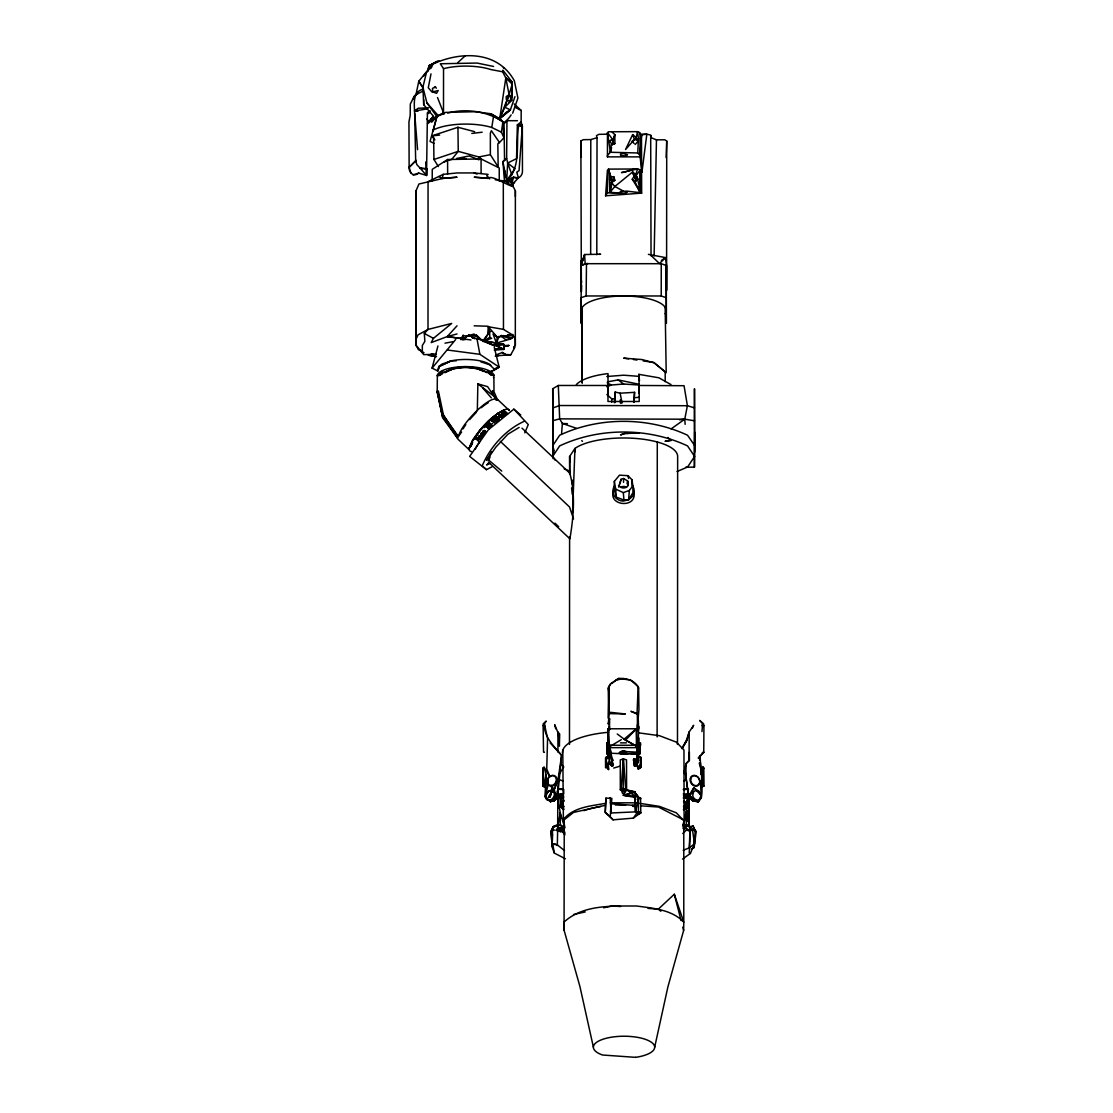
<?xml version="1.0" encoding="UTF-8"?>
<svg xmlns="http://www.w3.org/2000/svg" width="1113" height="1113" viewBox="0 0 1113 1113"><rect width="100%" height="100%" fill="white"/><g stroke="black" fill="none" stroke-linecap="round" stroke-linejoin="round"><path stroke-width="1.5" d="M417.584 149.657L414.662 113.289C414.412 104.733 412.116 92.198 422.926 89.123M423.997 352.696L418.418 349.399L415.942 345.155L416.012 190.838L418.933 184.007L443.071 178.414L457.081 177.204L442.07 178.414L438.745 176.522L428.06 181.628L428.004 329.434L424.317 333.455L424.86 341.371L422.328 345.489L422.342 351.165M427.517 123.766L438.188 115.543L443.503 112.872L443.531 68.686L440.303 63.761L477.06 63.051L493.574 66.46M490.346 154.679L490.36 133.101L491.376 130.722L499.167 142.047L497.831 143.98L498.165 166.936L490.346 154.679L478.799 156.961L458.236 151.354L433.945 159.465L438.355 166.547M499.236 181.336L499.25 167.993L481.066 158.936L447.579 159.521L432.261 169.329L432.206 180.807M498.916 143.174L503.939 137.762L502.923 121.693C487.104 111.356 465.93 108.072 447.704 113.095M495.243 179.763L510.867 181.906L515.375 190.852L515.319 345.155L513.691 347.979M593.396 1047.166L579.943 986.605L564.068 930.19L564.235 819.766L573.529 812.42L605.319 805.325M569.48 744.402L569.592 536.661M569.633 473.623L569.633 456.441L574.962 448.428A54.008 18.476 0 0 1 635.606 438.439A54.008 18.476 0 0 1 677.65 456.455L677.483 744.402M607.545 134.2L598.891 134.339L596.457 135.661L597.041 137.692L590.794 139.584L583.295 139.682L580.861 140.989L581.376 291.453L581.543 285.359M581.125 265.409L581.181 323.382L581.111 297.686L586.134 295.961L661.233 295.975L666.27 297.7L666.339 323.396L666.297 265.534L661.247 263.698L586.481 263.684L581.125 265.409L581.181 290.994M582.182 383.081L582.266 307.299L582.224 382.719M590.655 254.293L590.794 139.584M606.362 758.412L606.362 756.729L606.348 766.342L608.561 769.542L608.366 764.868M606.794 745.265L606.794 753.877L606.794 742.608L606.794 745.265L635.62 745.279M605.583 195.805L607.42 192.841L607.42 170.164L605.583 195.805L641.658 193.119L641.478 134.812L646.834 134.214L650.688 135.049L651.035 255.698M606.362 767.219L608.561 769.542L608.129 765.132L609.66 758.913L609.562 748.159L608.213 747.908L608.213 728.778L610.341 728.82M606.418 757.563L608.088 758.635L608.213 728.778L637.165 728.778L638.25 718.901L638.584 728.778L636.455 728.737L624.129 739.157L638.319 747.24L636.956 749.647L637.248 763.003L634.744 766.05L634.744 758.718L637.248 763.003L637.679 759.831M623.544 482.402L623.544 478.52L621.054 479.286L618.578 487.077M634.521 764.506L634.633 761.083C632.003 759.581 635.69 757.021 634.744 761.055L637.248 763.003M634.744 764.506L634.605 766.273L633.881 758.969M637.165 753.237L637.151 766.175L638.306 768.944L640.42 768.04L640.42 767.233L638.306 768.944L640.42 764.2L640.42 757.049M638.57 748.117L638.584 737.724L638.472 761.153L637.123 747.254M685.149 424.331L684.745 419.198L687.403 405.716L684.05 385.71L639.21 385.488L639.21 401.501L607.976 401.487L608.018 373.62A49.682 16.987 0 0 0 576.367 384.555M613.096 819.836L610.216 816.678L611.858 798.341L605.931 798.132L605.249 812.407L613.096 819.836L633.38 818.111L640.81 812.754L640.504 798.132L639.641 797.784M641.13 763.963L641.13 757.438L641.13 767.33L641.144 758.913M657.115 736.889L657.282 442.014M661.233 295.975L661.247 263.698M666.27 297.7L666.297 265.534M651.105 135.661L651.091 137.65L656.461 139.876L664.753 139.779L666.729 141.003L666.576 290.423L666.645 266.007L665.546 257.618L648.406 254.348M691.201 849.066L694.122 847.563L694.136 839.007M685.831 467.182L694.442 467.168L694.693 432.108M515.361 196.57L515.375 190.852M596.791 254.696L597.041 137.692M633.311 759.956L634.521 758.718L634.521 766.05L634.521 761.055M634.744 766.05L634.744 763.727M694.442 467.168L694.484 388.729L694.679 452.115M702.665 727.304L702.581 723.575L699.66 720.403L703.527 723.728L703.931 725.593L703.75 752.305L698.254 758.134L703.764 752.221M514.568 182.588L511.688 185.078L518.394 177.871A8.514 7.68 42.9 0 0 522.456 171.332L522.345 126.729L521.148 121.957L521.19 110.479L514.178 103.954M557.683 825.763L557.794 797.576L560.994 817.735M625.492 740.173L636.455 728.737L636.386 746.253L638.125 747.046L625.492 740.173L617.242 733.982M638.472 757.939L638.486 753.153M683.883 773.285L686.109 763.615L689.072 760.485L689.197 731.937L693.636 725.3L692.203 728.431M683.73 825.276L686.554 810.278L690.297 830.521L689.253 852.836L690.394 853.434L694.47 843.765L695.166 830.326L692.509 829.978L690.227 830.507L689.963 831.481L689.267 847.897L683.187 850.235M437.339 376.083L437.214 391.929L442.626 417.792L457.568 438.244L456.205 435.155M608.213 747.908L608.561 728.806M608.129 718.149L608.686 686.665L610.369 683.966L618.452 678.513C626.146 677.9 635.412 680.349 638.612 688.084L638.945 709.287L637.457 726.664L637.359 714.741M640.49 812.323L638.445 811.725L638.389 797.59L634.897 796.129L625.673 788.95L623.183 788.658L623.391 758.899L626.522 759.887L626.591 789.938L623.461 795.294L633.951 797.228L635.899 799.398M504.565 182.073L502.909 161.677L506.638 158.227L507.667 163.055L506.665 180.904L513.385 177.301L518.394 177.871L516.794 172.181L519.061 170.595L522.359 125.797L518.7 125.101C515.542 143.452 521.76 166.727 506.665 180.904L502.909 161.677L506.638 158.227L506.958 120.691L517.42 120.705M586.134 295.961L586.481 263.684M609.465 729.808L609.354 721.461M612.261 761.042L613.18 765.201L612.261 766.05L612.289 758.69L613.207 760.429M687.486 821.408L689.156 797.826L688.877 825.623L690.797 830.437M543.227 768.554L543.019 786.209L543.158 767.608L543.826 786.307L545.607 787.726L545.328 796.922L546.594 799.649L550.42 800.901L554.274 798.132L555.22 795.809L557.516 797.784L550.518 801.819L545.328 796.922L546.08 774.578L544.007 766.871L549.892 776.763L546.747 768.93L547.582 738.462L544.382 723.923L546.191 721.071L543.241 723.798L543.116 725.565L543.534 752.151L544.466 752.318M553.091 458.681L552.716 388.757L558.309 385.474L607.99 385.488L608.018 393.626M614.39 402.767L615.141 392.068L620.136 393.195L634.577 392.333L634.16 402.363M620.386 403.045L620.428 399.692L621.165 402.976M417.556 93.854L414.606 95.579L410.321 104.01L410.182 115.529L408.944 121.887L409.139 167.353C408.735 172.724 413.786 177.482 418.725 173.085L426.529 175.451L427.434 112.51L430.161 110.855M638.292 744.917L638.57 726.441L637.165 728.027M485.129 432.971L482.959 432.567L484.016 430.508M685.817 780.269L686.109 763.615L689.42 760.402L689.364 752.249M686.29 824.928L686.554 810.278L683.034 826.806L684.258 829.115L685.065 824.942L688.877 825.623L695.695 831.717L692.968 825.721L690.032 826.987M511.716 183.367L511.813 178.247M564.068 930.19L564.235 921.87C583.56 904.424 612.247 906.107 636.622 905.996C653.025 908.319 671.612 909.418 683.785 922.134L683.632 930.44L667.911 986.855L654.667 1047.222M683.632 828.336L683.785 820.017L658.353 807.022L641.185 805.84M477.867 383.86L493.435 395.852L492.489 390.76L493.824 395.825L496.648 400.249L487.633 386.67L477.867 383.86L477.338 410.294A26.962 6.539 -46.8 0 0 458.667 436.101L461.617 432.025M511.688 100.407L512.23 82.237L502.923 70.216L502.659 71.775L505.803 77.952L509.086 94.619L511.688 100.407L504.815 107.251L499.681 118.66L502.923 122.374M557.655 829.658L557.321 845.504L555.512 844.169A3.116 1.099 -1.1 0 0 552.771 844.28L551.756 844.628L552.159 846.2L552.577 834.194M654.124 255.893L656.461 139.876M688.585 826.611L689.156 797.826M482.819 432.067L483.181 430.981M614.418 485.991A10.643 9.989 -0.2 0 0 623.141 501.087L628.595 499.793L632.921 492.725L632.866 485.783L631.947 479.745L628.038 475.682L619.496 475.154L614.348 481.4L614.139 489.247L616.254 497.108L623.948 500.043L628.595 499.793L632.699 496.217A10.643 9.989 -0.2 0 0 633.102 486.673M492.767 423.218L491.737 424.192M609.228 728.751L609.646 718.622L608.227 724.146L609.298 713.141L608.686 686.665M641.158 139.904L641.478 134.812L640.072 155.5L637.777 152.982L638.431 138.722L637.568 131.654L608.463 131.765L607.448 132.823L607.448 156.863L640.086 156.877L641.937 172.223C637.652 164.39 627.662 172.752 621.457 172.557L637.554 168.995L634.744 177.718L635.926 180.723M511.757 97.262L512.23 82.237L505.803 77.952L499.779 118.479L510.38 109.867L514.943 96.664M575.045 451.836L574.962 448.428L572.555 512.425M703.778 768.582L703.806 767.692L704.014 785.987L702.373 786.668L702.999 766.913C699.882 776.999 703.333 787.461 701.329 797.729L698.032 801.972L693.691 800.943L691.048 797.757M684.523 809.527L687.389 808.163L687.751 797.353M609.381 729.669L609.493 726.483M611.524 683.591L618.452 678.513L630.64 680.015L638.152 686.665L637.012 714.003L630.946 711.318L636.984 713.6M437.437 376.041L437.381 375.039A28.381 9.419 0 0 1 465.276 366.622L478.353 368.194L465.29 367.165L452.295 368.278L465.276 366.622A28.381 9.419 0 0 1 493.769 374.844L493.727 375.846M605.931 798.132L605.249 812.407L610.216 816.678M548.375 783.482L545.328 796.922L548.306 791.176L552.563 790.341L554.274 791.482L557.516 797.784L561.606 755.324C553.996 746.35 543.492 736.542 544.382 723.923M551.756 844.628L552.813 827.335L554.121 825.776L560.284 824.872L563.679 826.639L563.456 829.561L564.875 832.58M522.011 428.157L569.773 473.15C575.741 494.325 573.418 517.517 569.912 538.831L488.315 461.992M608.088 758.635L608.268 755.393M509.072 102.285L511.382 99.836L511.549 96.581L509.086 94.619L512.189 84.129L505.803 77.952M638.319 731.255L638.57 726.441M422.523 168.898L419.74 167.715L426.529 175.451L426.919 168.814L419.74 167.715L416.846 164.641L415.678 160.717L414.662 113.289M610.508 811.906L611.107 802.39M478.952 437.381L478.924 437.298A1.419 1.238 69.8 0 0 479.286 437.896L479.466 438.077A1.447 1.266 70.6 0 0 479.856 438.299L481.4 437.242L481.303 436.477L480.733 437.854L479.522 437.812L480.719 435.837A1.558 1.419 75.9 0 0 480.273 435.614L478.799 436.658L479.494 438.174M640.726 146.693L640.086 156.877L640.017 132.67L637.568 131.654L636.219 137.511L625.548 149.518L632.657 134.603L636.219 137.511M481.303 436.672L481.164 437.785L481.025 436.588M637.61 759.706L637.151 766.175L638.431 765.911M561.578 433.833L562.357 423.469L559.658 418.864L558.309 385.474M623.183 788.658L621.165 788.324L623.614 789.354L624.337 790.995L620.317 789.743L620.275 759.915L623.391 758.899L621.165 788.324L620.317 789.743L624.337 790.995L623.461 795.294L629.624 795.851M701.955 731.589L702.665 723.951L702.317 725.829M413.549 98.862L413.674 97.207M491.876 421.257L492.266 420.352L494.909 422.898L491.765 420.797M628.595 499.793L629.374 490.416L632.866 485.783M498.958 418.307A1.781 1.461 21.6 0 1 499.139 418.725L498.429 419.865L497.205 419.573M557.961 825.804L560.215 812.977L564.166 825.79L563.957 828.1L561.022 831.745L558.879 831.314L558.072 828.712M478.312 438.327L477.574 439.579L478.673 441.138L475.961 438.578L477.268 439.412L478.2 437.952L479.967 439.385L478.882 438.772M633.645 402.322L634.577 392.333M635.022 792.484L635.022 791.607L635.259 811.669M477.477 438.814L477.547 439.538L477.602 438.564M699.576 760.235L700.035 755.824L701.301 774.982L700.355 762.502L699.27 763.156L700.787 768.735M559.408 781.229L559.074 780.088L559.31 781.396L559.074 780.088L558.768 780.853M478.854 436.992L478.952 436.199L478.827 437.172M460.587 338.185L460.879 339.507L463.217 338.783L468.879 335.263M607.448 156.863L607.503 155.347L610.383 152.258L611.287 144.829L614.877 143.563L614.849 134.603L612.206 132.252M641.937 172.223L646.834 134.214L639.989 134.2M511.382 99.836L508.641 100.782L506.29 99.474L506.151 96.664L509.086 94.619L504.815 107.251L510.38 109.867L499.681 118.66L490.875 113.763L475.641 111.703L445.367 112.413L436.88 116.615L430.049 141.421L434.167 143.424M694.122 847.563L696.209 831.439L695.166 830.326M611.287 144.829L612.4 144.523L614.849 134.603L612.999 139.89L609.242 141.045L612.4 144.523L614.877 143.563M636.191 174.852L632.643 171.945L614.821 186.511L609.924 192.312L611.274 182.17L614.863 180.264L613.75 176.647L610.314 177.106L609.548 179.193L612.373 181.864L609.924 192.312L621.722 193.161L626.049 193.022L627.37 192.034L622.918 190.824L620.136 191.673L621.722 193.161L607.42 192.841M437.326 375.484L442.376 371.269M503.939 137.762L501.406 132.169L502.923 121.693M639.725 746.823C640.434 768.137 639.78 733.244 640.712 745.279M684.787 804.977L684.968 803.767M494.311 344.919L504.008 349.329L503.883 344.474L487.132 341.218M501.406 132.169L491.793 127.48L493.574 116.016L501.142 120.051L490.875 113.763M499.946 416.387L501.671 417.041L501.337 415.692M482.346 433.235L481.456 433.541M612.4 144.523L613.305 138.93L609.242 141.045M553.036 457.22L553.801 448.887M498.972 418.349L498.735 419.74M496.829 421.326L497.149 420.338A1.781 1.544 16.5 0 0 496.968 419.921L496.579 421.493L495.188 421.284M571.818 483.64L572.43 480.232M543.993 786.195L546.08 774.578L545.607 787.726L543.019 786.209M558.253 778.613L557.516 797.784L554.274 791.482M569.619 473.929L569.773 473.15M638.445 811.725L635.69 811.934L638.389 797.59L634.827 792.053L623.614 789.354L625.673 788.95L623.391 758.899M551.951 790.787L550.072 796.964L551.951 790.787L550.072 790.689A4.967 4.035 -59.4 0 0 545.885 797.214A4.967 4.035 -59.4 0 0 551.937 799.19A4.967 4.035 -59.4 0 0 553.439 791.774L551.951 790.787L548.236 797.715L549.572 795.642M430.995 73.889L428.268 87.746L432.039 92.073L438.174 90.515L436.574 93.325L432.748 91.948L432.498 88.442L435.378 86.758L436.352 88.191M415.886 95.148L418.766 81.249L427.837 70.091L429.034 65.723L436.922 61.465M427.851 71.232L429.034 65.723L438.119 60.895L439.482 61.285C466.458 51.309 498.958 52.881 514.331 80.748L517.921 98.111L512.662 113.192M627.064 483.779L627.649 480.983L623.544 478.52M492.21 419.295L489.136 420.937L479.661 430.592L488.844 420.797L498.095 413.146L489.136 420.937A28.381 6.887 -46.8 0 0 469.491 448.136L468.935 447.732M512.022 183.52L513.385 177.301L517.935 178.094M620.038 483.779L621.054 479.286M483.348 431.288C483.028 435.684 486.381 429.535 485.045 432.567M580.791 261.026L580.847 265.965L584.603 254.529L600.644 254.237L599.017 254.348M682.269 748.423L687.027 740.089L689.197 731.937L686.318 740.507L682.297 748.061M426.766 118.994L428.839 121.679L433.653 116.503L423.719 104.747L422.884 87.301L426.488 72.317M547.874 778.891L547.777 783.733L549.321 785.249L551.881 785.541A5.245 4.271 -59.4 0 0 555.707 777.347A5.245 4.271 -59.4 0 0 547.874 778.891L548.097 778.279A5.676 4.619 -59.4 0 1 555.777 776.596A5.676 4.619 -59.4 0 1 554.218 785.068A5.676 4.619 -59.4 0 1 547.234 782.982L548.097 778.279L547.248 781.409L547.193 780.616L547.777 783.733L547.234 782.982M433.096 131.084L436.88 116.615L426.961 102.953L422.884 87.301M481.484 433.555C479.912 438.063 485.268 432.025 483.042 435.406A1.614 1.475 89.2 0 1 482.764 435.684L481.4 435.67L482.207 435.865A1.447 1.336 84.8 0 0 482.764 435.684L483.042 435.406M637.777 152.982L610.383 152.258L611.594 147.612M613.75 176.647L612.373 181.864L611.274 182.17L614.821 186.511L622.918 190.824M638.598 688.154L638.152 686.665M438.119 371.158L432.081 368.125L437.938 345.99M499.194 415.302L500.363 414.94L499.514 414.843M415.942 339.451L418.057 334.846L428.004 329.434L451.697 323.424L433.43 338.352L431.218 342.595L447.245 336.571L463.217 338.783L468.935 334.93M694.456 407.859L687.403 405.716L559.547 405.522L552.771 408.026L552.98 453.854L553.884 450.556M442.07 178.414L443.238 174.351L457.095 172.946L474.221 172.946L488.092 174.379L486.743 175.743L488.69 178.205C491.904 173.405 521.079 194.914 510.867 181.906L512.884 186.608L505.566 181.419M682.867 825.262L684.105 820.977L683.966 749.981L676.301 742.107L659.466 735.693L638.834 732.883M612.901 765.8L613.319 764.408L612.261 763.713M480.899 433.764L481.025 435.308L482.263 435.851M613.889 490.11C606.585 506.234 637.832 508.85 633.77 492.016M580.847 265.965L584.603 254.529L585.146 263.698L582.28 265.214M483.39 434.863L483.334 434.988M481.275 433.833L481.359 435.141L481.345 433.667M555.999 784.721L553.161 792.359L557.975 780.157L561.606 755.324L550.17 742.928M499.097 336.196L496.44 343.082L482.959 341.135L476.127 336.14L463.189 335.806L460.879 339.507L463.217 338.783M509.086 94.619L499.779 118.479L506.248 112.274L510.38 109.867M563.067 807.495A3.909 3.172 -59.4 0 1 561.147 804.574L564.208 800.303M496.746 420.811L496.454 421.145M496.648 418.627L498.568 419.42L498.29 417.945M488.83 460.031L490.096 456.859M494.242 419.045L495.327 418.822M498.707 417.653L499.974 417.097M496.245 417.375L497.316 417.208L496.44 417.166M469.227 447.927L472.677 440.261M482.736 435.253C479.773 436.157 484.322 434.543 483.459 433.945M483.084 434.863L483.195 434.028M471.453 445.409L469.491 447.579M502.005 416.109L502.033 417.222L502.2 416.54A1.781 1.294 27.4 0 0 501.991 416.081L501.365 415.372L501.949 416.165M626.035 191.046L640.698 192.744L640.003 170.025L634.744 177.718L633.993 176.452L632.254 179.207L635.092 181.864L637.93 179.193L637.192 177.259L634.744 177.718L632.643 171.945L633.993 176.452L637.192 177.259L635.092 181.864L640.058 192.841L641.658 193.119M479.23 437.409C480.009 435.239 480.12 435.6 479.119 437.103M556.097 830.312L558.197 827.015L562.274 828.99L561.022 831.745L558.517 828.503M553.286 826.834L551.088 831.55L552.159 846.2L550.991 831.063L552.813 827.335L556.5 825.359L560.284 824.872L563.456 829.561L557.683 827.418M701.329 797.729L698.032 801.972L688.599 796.157L685.246 771.893L688.599 796.157L698.032 801.972L701.204 795.489L700.327 780.644L702.373 786.668L704.014 785.987M608.741 701.371L608.352 687.973L610.369 684.453M502.241 415.984C507.556 417.013 498.791 410.029 502.241 415.984L501.448 413.09M503.535 414.036L502.436 412.645L503.368 412.06M514.832 347.465L510.756 354.755L495.355 355.896M502.38 415.455L501.963 413.841L503.062 415.01L502.38 415.455L501.921 413.925M563.679 826.639L564.166 825.79M475.668 437.214C482.04 425.5 492.433 415.706 504.398 409.848M491.57 451.808L486.548 460.434L495.828 447.148L507.876 434.223L519.131 427.42M634.521 763.727L633.603 760.29L634.521 758.718M471.453 451.572A28.381 6.887 -46.8 0 1 469.561 450.334L469.422 449.61M507.57 334.818L512.342 334.804L497.302 337.211L493.031 334.011L496.44 343.082L510.561 339.006L512.537 337.67L512.342 334.804L503.466 329.378L488.287 326.735L489.664 331.507L482.959 341.135L489.776 337.378L491.696 338.338L482.959 341.135L476.322 334.999L468.712 335.778L469.143 335.055M472.705 442.473L470.02 446.953L472.983 439.579L479.717 430.272M474.5 439.496L479.87 430.564L488.844 420.978L497.901 413.493M559.352 774.078L563.623 767.01M556.959 830.715L558.378 828.378L562.274 828.99M503.702 413.257L505.692 414.412L504.356 414.662M688.599 796.157L693.789 787.712L698.658 791.204L701.204 795.489L693.789 787.712L691.73 793.458L688.599 796.157L692.676 798.16M503.479 413.48L502.909 412.728L504.912 413.827M681.768 748.548L687.027 740.089M483.112 431.121L483.418 433.082M462.994 428.922L465.791 424.54M434.78 87.677L435.378 86.758M505.427 413.563L505.525 414.05M524.807 432.832L528.272 424.554L513.844 409.153L488.315 429.813L469.658 456.4L486.464 469.658L492.016 466.806M480.802 437.743L479.592 437.785M552.674 445.77L559.686 435.225C599.1 416.693 648.142 416.735 687.556 435.253L694.512 445.325M633.38 818.111L637.679 811.767L640.81 812.754A3.116 1.002 0 0 1 639.599 813.547L638.194 813.756M439.232 368.125L437.409 370.796L438.828 366.622L441.958 364.104L451.196 360.849L456.247 360.849M504.676 411.448L507.5 413.869L504.926 411.267M507.695 179.123L514.957 168.717L507.667 163.055L516.543 158.589L517.35 124.879L521.148 121.957M513.608 347.562L515.319 345.155L515.291 339.465L512.829 334.429M555.234 798.786L553.564 801.012L551.811 799.732M564.082 806.452L561.147 804.574L563.442 801.36M475.362 413.006L477.338 410.294A26.962 6.539 -46.8 0 1 496.551 400.249M486.186 425.013L489.136 420.937A28.381 6.887 -46.8 0 1 509.378 410.391L509.323 410.419M500.307 417.138L501.657 417.472L502.13 416.554M469.366 447.857L472.329 443.823M484.197 427.67L489.136 420.937L492.029 419.434M564.541 850.652L557.029 844.642L552.771 844.28L551.645 845.81L554.357 853.101L565.404 858.791M684.05 806.41L685.845 804.602L684.05 801.346M482.959 341.135L487.689 334.874L488.287 326.735L497.302 337.211L496.44 343.082L503.883 344.474L504.175 346.602L508.905 345.489L503.619 345.906L504.175 346.602L503.841 345.642L504.008 349.329L494.242 350.178M489.428 373.509L491.07 371.38M481.247 433.291C483.779 431.9 478.91 434.153 481.386 435.6M481.247 433.333L481.025 435.308M555.22 795.809L550.518 801.819L552.563 799.941M553.272 800.915L554.956 798.744M553.384 800.984L555.081 798.814M562.955 802.473L561.272 804.643L563.512 806.647L561.147 804.574L563.693 801.318M432.081 368.125L455.732 339.437M496.941 421.229L497.149 420.547M483.765 433.277L485.588 431.844A1.475 1.419 -77.1 0 0 485.463 431.315C485.978 433.847 484.433 429.688 484.99 430.759M493.504 377.697L493.894 377.084L493.991 391.734L497.72 400.235M477.672 438.536L478.534 438.466M477.394 438.299L479.967 439.385M428.839 121.679L433.096 116.448M638.306 768.944L640.42 766.356L640.42 764.2M423.58 76.074L432.526 65.18L429.034 65.723L430.355 68.63M501.323 415.455L501.087 415.121A3.339 2.421 28 0 0 500.739 414.857L499.264 414.565L498.916 415.664A1.962 1.53 25.2 0 0 499.236 416.179M479.147 435.92L480.065 435.586M609.618 763.908L612.025 761.042L609.548 745.028L609.618 763.908L612.039 766.05L612.025 761.042M666.103 157.573L666.729 141.003M469.644 419.615L475.738 412.937M499.027 414.746L500.739 414.857M633.951 797.228L634.897 796.129L623.461 795.294L631.781 792.776M489.803 373.328L491.821 371.019M558.879 831.314L559.658 830.437M561.272 804.643L562.482 803.294M470.952 339.994L447.245 336.571L457.012 325.817M506.958 120.691L504.036 123.835L504.551 160.481M431.663 122.207L436.88 116.615L430.926 119.355M485.226 432.874L484.252 433.347A1.405 1.322 -88.5 0 1 483.279 432.985L483.223 432.943M480.719 437.826L479.661 437.84M635.106 144.523L638.139 141.309L635.022 138.944L632.045 141.295L634.09 143.438M487.911 425.778L490.763 426.849L487.884 425.75L489.108 428.533L486.005 426.516M410.864 172.905L409.139 167.353L415.678 160.717M442.877 371.366L438.675 375.582L441.819 374.121M489.984 426.223L487.257 425.166L488.44 427.782L487.257 425.166L489.984 426.223L488.802 423.608L490.722 426.877M666.339 260.484L665.546 257.618L659.494 263.558L650.702 255.141M409.139 167.353L416.29 160.369M508.502 181.976L513.385 177.301M693.58 800.998L694.248 800.358L693.121 800.414M614.279 180.083L612.373 181.864L608.435 169.106L637.554 168.995M564.973 827.863L563.359 819.502C573.39 807.148 590.627 806.062 605.208 803.391M648.044 908.417L658.353 909.126L674.311 894.24L683.785 922.134L683.785 820.017M481.289 433.277L482.054 432.887M612.261 766.05L613.18 765.201M457.638 62.773L465.234 55.789M683.479 806.661L685.845 804.602A3.909 3.172 59.3 0 0 683.939 800.915M485.004 431.204L483.501 431.107L483.612 432.804M483.543 431.107L484.934 431.121M505.163 414.787L505.26 414.05M489.205 462.855L486.562 464.956L489.678 463.537M689.267 847.897L694.47 843.765L692.509 829.978M498.833 419.671L499.167 419.003M417.89 111.328L414.509 110.966L418.265 108.239L428.658 107.822M484.851 432.734L483.877 432.957M546.594 792.999L550.448 790.23M682.547 859.055L690.394 853.434M671.069 428.95L684.745 419.198L694.554 420.784M477.547 438.16L478.59 438.132M608.463 747.226L609.507 746.503L608.213 728.778L608.435 732.006M661.345 260.414L665.546 257.618M640.003 752.305L626.257 751.609A2.936 0.96 0 0 0 622.125 750.955L619.092 752.861L620.331 753.835L640.1 753.223M683.883 780.811L685.998 779.74M614.863 180.264L612.373 181.864L608.435 169.106M493.518 370.615L499.153 367.095L494.242 347.27M682.756 833.54L686.554 829.881L684.815 827.042L688.877 825.623L685.065 824.942M610.327 746.253L621.291 739.672M427.448 113.929L430.369 112.204M502.853 412.812L503.633 412.311M488.551 372.897L499.153 367.095L479.884 354.324L447.398 350.011M415.664 94.883L423.371 90.876M441.764 373.996L438.675 375.582C453.408 364.8 477.547 365.036 492.475 375.401L489.553 374.093L492.475 375.401L487.981 371.213M444.866 372.41C457.22 365.203 474.347 365.481 486.715 372.577M505.358 415.024L504.064 414.857M438.745 176.522L443.238 174.351M475.961 438.578L478.673 441.138M444.95 372.646L452.796 368.973M451.196 360.849L438.828 366.622L451.196 360.849A26.962 8.946 0 0 1 490.805 365.231M677.024 471.536L687.611 466.987L694.609 456.441L687.556 445.923C648.128 427.406 599.1 427.364 559.672 445.896L552.674 456.441L555.317 460.379M431.274 68.046L429.034 65.723L439.482 61.285M477.797 438.369L478.701 438.592M524.529 421.145C505.705 429.674 490.193 446.856 482.221 465.832L486.464 469.658M498.387 419.448L497.775 419.448M683.368 809.763L687.389 808.163L686.846 799.969M496.134 354.908L502.519 352.404L506.067 354.95L510.756 354.755L504.787 354.477M606.849 386.768L611.343 385.015L623.642 384.027L639.057 385.028M494.436 418.822L496.676 420.171M494.381 368.834L499.153 367.095M614.348 481.4L615.712 489.122L623.322 492.614L629.374 490.416M503.772 413.215L504.69 413.438M624.88 433.43L620.553 434.988L623.141 433.75L639.377 432.776L626.494 433.36M620.47 742.872L626.341 742.872M689.517 798.188L691.437 797.52L683.855 798.174M468.712 335.778L474.152 333.97M552.813 827.335L560.284 824.872L560.215 812.977M474.625 131.668L457.944 127.272L431.83 135.911L434.919 139.876M637.693 813.784L640.81 812.754M413.02 174.922L418.725 173.085M501.518 417.152L500.321 416.707M437.506 375.331L440.776 374.302M613.708 768.067L619.774 766.231M552.618 420.756L559.658 418.864L684.745 419.198L679.626 419.824M447.245 336.571L457.012 333.956M620.317 752.054L623.391 751.261L626.702 752.179M499.222 414.662L500.516 414.843M623.461 795.294L633.38 792.887M495.452 356.299L498.582 355.534M493.407 375.484L490.485 374.191M494.923 421.104L494.756 420.881A3.603 3.242 12.1 0 0 495.215 421.229L496.481 421.479M582.029 259.997L583.421 259.677M439.579 114.945L444.449 113.832M573.529 914.538L585.243 911.923M603.636 907.805L612.011 905.94L620.581 906.525M543.687 785.82L543.826 786.307M616.171 680.099L623.433 678.54M505.288 415.052L504.189 414.801M456.525 158.477L469.352 155.945L478.952 159.827M688.557 760.582L689.42 760.402M670.193 440.303L665.045 441.305L671.264 440.498L667.842 437.479M607.406 381.898L618.105 379.867L639.307 384.333M503.994 413.577L504.69 413.674M684.05 808.789L687.389 808.163L685.497 805.77M444.991 343.166L453.005 341.705M462.605 339.966L465.804 339.382M559.63 789.2L563.47 789.145M414.509 110.966L427.545 108.837M563.748 797.91L557.808 798.23M496.287 421.521L495.215 421.229M557.14 791.106L557.182 794.028L563.735 793.945L563.679 789.576L558.448 789.284M508.905 345.489L503.841 345.642M684.412 808.608L687.389 808.163M633.158 806.466L636.219 806.035M683.312 789.59L688.53 789.312M683.243 793.959L689.796 794.042M471.815 133.435L482.179 132.21M474.792 338.533L472.246 337.601L474.792 338.533L474.458 337.907M521.552 124.406L517.35 124.879L522.178 125.129L522.345 126.729L518.7 125.101L522.345 126.729M632.587 806.341L635.94 805.965M439.649 135.063L431.83 135.911L433.625 137.372L433.945 159.465M683.521 789.173L685.775 788.936M504.857 414.899L504.161 414.662M433.347 354.393L423.705 354.63L415.942 345.155L416.012 190.838M634.48 397.703L639.265 397.271M702.303 752.43L703.75 752.305M606.835 376.514L623.642 375.192L638.765 376.333M690.297 830.521L694.554 830.187L692.968 825.721M635.022 138.944L638.431 138.722L634.535 139.709L632.657 134.603M484.183 430.494L484.906 430.689M585.146 263.698L587.859 263.572M696.529 800.929L698.658 800.817M684.648 789.256L686.596 789.159M637.679 811.767L611.009 812.991L610.161 797.618M423.983 168.87L426.919 168.814M631.196 753.807L640.003 753.626L628.511 753.71M496.036 349.371L503.897 348.689M431.009 354.073L436.199 354.073M606.794 747.658L640.003 747.658M610.3 802.821L636.469 802.821M606.849 394.489L611.719 398.83L615.058 398.844M615.35 804.977L625.617 805.242M632.448 805.409L635.871 805.506M474.152 325.817L488.148 326.234M606.78 753.084L627.704 753.918M496.092 349.037L504.008 349.329L494.492 344.96M567.435 423.691L562.357 423.469L576.464 428.296M560.396 789.145L562.329 789.228M552.716 800.344L553.704 800.915L555.874 798.939A2.991 2.435 -59.4 0 0 556.375 797.701M495.897 348.898L504.008 349.329M490.777 331.577L489.664 331.507L489.776 337.378M688.112 829.978L686.554 829.881L690.213 831.494M612.011 803.836L636.038 805.492M488.69 178.205L474.221 177.204L488.217 178.428M560.465 794.459L563.136 794.654M559.742 797.214L561.175 807.217L563.554 807.412M686.512 794.473L689.184 794.752M558.754 779.49L563.081 780.95M482.986 341.427L491.584 342.456L486.743 341.246M552.73 799.691L553.843 799.816M563.651 809.735L561.175 807.217L563.484 807.495M560.479 798.424L555.763 797.604M628.664 358.859L623.642 358.149L642.131 359.569L654.305 362.894L665.184 371.853L665.198 381.648M633.408 359.527L637.012 360.042M643.161 360.918L653.721 362.407L666.2 372.702L665.157 307.313M639.752 803.336L659.439 806.369L676.273 812.782L684.105 820.977M683.257 797.924L686.526 798.452M436.477 356.508L428.185 355.172L436.282 356.577M639.21 385.488L639.238 393.64L638.904 374.358L658.938 377.808L670.972 384.583M479.856 438.299L480.218 438.397A1.503 1.308 70.6 0 1 479.397 438.105M502.659 71.775L490.903 69.576A35.477 11.784 0 0 0 443.531 68.686M461.13 157.796L465.93 158.756M626.591 789.938L635.092 791.76M502.853 335.542L512.537 337.67M472.246 337.601L483.529 340.439M702.442 725.189L703.931 725.593M494.311 345.587L485.087 341.816L494.45 345.712M480.733 361.781L489.65 364.758L493.824 368.709M638.125 756.673L640.42 757.536M501.184 335.416L510.561 339.006M418.418 349.399L421.451 350.609M474.221 172.946L477.074 174.129M564.166 468.823L570.093 471.3M683.09 828.601L684.258 829.115M477.88 368.876L483.71 371.492M429.034 65.723L431.9 67.017M495.522 421.048L494.631 420.338M497.511 419.42L496.829 418.808M607.239 382.886L611.343 385.015M515.138 107.307L521.19 110.479M485.741 426.738L489.08 428.505M424.317 333.455L433.43 338.352M496.078 419.031L494.631 418.391L493.81 419.796A2.017 1.823 12.1 0 0 494.033 420.13A3.979 3.589 11.7 0 0 494.339 420.561L494.562 420.784M496.342 419.267L496.106 418.961A3.325 2.88 17.6 0 0 495.73 418.697L494.186 418.558L495.702 418.752M497.775 417.236L495.967 417.083L498.318 417.667M497.233 419.504L498.624 419.74L497.219 419.504A3.589 3.075 18.5 0 1 496.829 419.211L496.815 419.281M493.574 116.016L502.506 121.554M502.046 352.445L506.067 354.95M500.363 417.069L501.657 417.389L500.349 417.055A3.589 2.769 25.5 0 1 499.974 416.763L499.96 416.763M544.285 726.024L545.008 726.469L543.116 725.565M561.175 807.217L564.013 809.026M696.07 800.581L698.032 801.972M618.508 485.532L621.04 487.369A4.967 4.675 -0.2 0 0 627.829 485.671L627.649 480.983L628.302 485.56M618.105 379.867L623.642 384.027M684.815 827.042L690.116 831.035M500.892 335.848L505.984 339.924M498.054 417.347L498.109 417.375A3.311 2.713 22.4 0 0 497.706 417.097L496.161 416.972L495.814 418.085A1.962 1.683 18.5 0 0 496.134 418.613M481.414 159.145L478.799 156.961L481.192 159.34M488.579 460.017L501.754 471.105M658.353 909.126L660.872 911.269M494.784 420.909L494.395 420.547A4.118 3.729 10.8 0 1 494.075 420.213A1.962 1.767 12.3 0 1 493.796 419.796M513.844 409.153L520.745 415.052M499.89 416.819L499.528 416.359A3.951 3.075 25.3 0 1 499.181 415.97A1.948 1.516 25.5 0 1 498.958 415.58L498.986 414.829L499.236 416.025M496.76 419.239L496.398 418.808A3.951 3.395 18.6 0 1 496.064 418.418A1.948 1.669 18.7 0 1 495.828 418.015L495.939 417.097L496.106 418.474M497.622 399.497L508.85 410.043M504.746 411.351L507.5 413.869M457.763 438.995L469.283 449.847M500.349 441.374L569.522 506.999L573.543 518.978M581.751 440.651L582.489 441.346M554.928 523.11L558.67 526.713M501.156 415.525L501.74 416.401L501.281 415.775M610.077 764.116L612.039 766.05M498.109 417.778L498.763 418.655M487.744 176.925L489.72 178.901M560.771 763.963L563.665 767.01M691.09 798.953L693.26 800.943L690.199 796.671L691.09 798.953A2.991 2.435 59.3 0 1 690.603 796.477M562.58 831.202L564.917 833.72M482.833 388.02L491.306 397.87M426.961 102.953L438.188 115.543M636.08 793.806L640.295 799.12M684.161 802.431L685.845 804.602A3.909 3.172 59.3 0 1 683.939 807.523M489.122 428.477L487.884 425.75M683.98 795.336L685.065 796.755L689.072 796.435A2.936 1.03 0.9 0 0 688.516 795.169M612.999 139.89L607.517 132.67L610.383 152.258M561.161 829.936L564.903 834.889M457.568 438.244L442.571 416.165L437.423 391.025L442.571 416.165L457.707 437.172M683.563 801.388L685.845 804.602M494.089 420.199L493.949 418.752L493.838 419.768M458.375 436.505L443.572 415.636L438.369 390.983M581.626 282.312L580.833 276.803A4.257 1.461 0 0 0 581.153 277.36M441.402 411.991L457.902 436.95M423.427 88.33L418.766 81.249L423.288 88.233M581.306 157.392L580.861 140.989M632.254 179.207L640.698 192.744L637.192 177.259M503.34 67.587L503.813 68.338M488.579 423.886L489.97 426.182M698.658 791.204L701.204 795.489M622.598 793.555L621.179 789.743M552.382 786.78L554.733 790.995M606.348 761.668L608.129 765.132M439.259 396.562L437.214 391.929L442.571 416.165M638.306 186.734L640.698 192.744M437.52 97.541L443.503 112.761M560.465 796.936L562.858 803.057M507.667 163.055L511.869 174.824M674.311 894.24L681.086 920.576M682.784 927.157L683.632 930.44M555.721 728.792L554.719 724.702L558.517 733.954L559.38 746.127L559.7 734.107L557.891 731.923L557.961 752.068M477.338 439.385L477.31 438.425L477.268 439.412M620.136 393.195L622.056 403.045M477.101 339.535L479.884 354.324M628.038 475.682L628.567 478.493M609.548 745.028L612.025 758.718M552.771 844.28L554.357 853.101M493.769 374.844L493.866 375.944M551.255 785.319L552.062 790.467M570.343 461.589L569.633 456.441L569.759 472.775M457.944 127.272L458.236 151.354L451.725 159.423A24.834 8.25 0 0 0 444.198 162.108M571.581 487.911L572.291 494.381M572.833 499.236L573.181 502.464M608.352 687.973L609.284 696.529M425.723 161.942L426.529 175.451M701.802 780.143L702.373 786.668M476.322 334.999L476.447 336.404M638.904 374.358L639.474 380.855M623.322 492.614L623.948 500.043M558.615 807.412L557.794 797.576L558.503 807.788M609.34 744.931L609.562 748.159L609.507 746.503M615.712 489.122L616.254 497.108M634.897 796.129L635.69 811.934M608.936 171.026L609.924 192.312M638.222 759.762L638.333 762.836M636.455 728.737L636.942 746.573M615.141 392.068L615.322 402.461M611.719 398.83L611.76 402.252M504.662 170.484L504.746 177.148M633.589 759.567L633.603 760.29M702.999 766.913L703.152 786.126M562.802 750.273L563.359 819.502M608.018 384.722L608.06 390.663M552.716 388.757L552.98 453.854M447.579 159.521L447.649 173.976M423.705 99.683L423.719 104.747M640.003 170.025L640.045 187.958M481.066 158.936L481.108 173.475M631.947 479.745L631.961 485.783M503.299 181.614L503.466 329.378M463.175 335.013L463.175 338.088M620.456 487.452A4.967 4.675 -0.1 0 1 626.647 487.452M511.145 114.903A34.767 31.345 42.9 0 1 502.617 123.599M432.54 130.416A38.329 12.716 0 0 1 491.793 127.48M582.294 313.769A42.503 14.539 0 0 1 623.683 296.002A42.503 14.539 0 0 1 665.171 313.783M562.468 753.139A61.02 20.869 0 0 1 608.616 732.271M583.866 810.667A53.939 18.448 0 0 1 601.076 806.424M552.507 830.256A3.116 1.099 -1.1 0 1 554.761 830.103M556.57 797.409A3.909 3.172 -59.4 0 1 551.811 800.831M695.152 800.859A3.909 3.186 59.3 0 1 691.576 799.718A3.909 3.186 59.3 0 1 690.394 795.795M626.257 752.04A2.936 0.96 0 0 1 622.751 752.764A2.936 0.96 0 0 1 620.539 751.609M640.504 798.132A3.116 1.002 0 0 1 640.685 798.856M690.06 796.602A3.548 1.238 0.9 0 1 688.516 797.52M687.041 797.701A3.548 1.238 0.9 0 1 684.105 797.339M683.438 795.809A3.548 1.238 0.9 0 1 686.777 795.225A3.548 1.238 0.9 0 1 689.823 796.059M684.871 795.016A2.936 1.03 0.9 0 1 687.389 794.919M684.954 802.306A2.991 2.435 59.3 0 1 684.954 805.812M695.041 800.929A3.909 3.172 59.3 0 1 691.465 799.788A3.909 3.172 59.3 0 1 690.283 795.865M683.827 800.984A3.909 3.172 59.3 0 1 685.733 804.657A3.909 3.172 59.3 0 1 683.827 807.593M563.776 796.852A3.548 1.238 -0.8 0 1 559.95 797.673A3.548 1.238 -0.8 0 1 556.931 796.574M557.168 796.032A3.548 1.238 -0.8 0 1 560.994 795.211M562.468 795.392A3.548 1.238 -0.8 0 1 563.54 795.781M556.681 797.478A3.909 3.172 -59.4 0 1 551.923 800.901M562.051 805.798A2.991 2.435 -59.4 0 1 562.051 802.278M561.147 804.574A3.909 3.172 -59.4 0 1 563.067 800.887M475.195 449.429A28.381 6.887 -46.8 0 1 479.926 441.332M481.192 407.775A24.277 5.885 -46.8 0 1 488.134 402.809M605.639 761.765C605.653 781.243 605.667 746.503 605.639 761.765M641.13 762.934L641.13 763.657L640.629 762.099L641.13 762.934M463.189 335.806L463.189 338.755L460.893 338.714L463.189 335.806M699.785 780.644L699.743 783.009A5.676 4.619 59.3 0 1 692.119 784.554A5.676 4.619 59.3 0 1 692.286 775.775A5.676 4.619 59.3 0 1 699.785 780.644M693.524 791.802L692.689 795.586A4.967 4.049 59.3 0 0 698.741 799.955A4.967 4.049 59.3 0 0 700.244 793.138A4.967 4.049 59.3 0 0 693.524 791.802M505.149 413.313L506.192 413.173L505.149 413.313M609.827 713.6L610.425 712.334L625.381 713.976L609.827 713.6M558.99 795.002L557.919 796.407A2.936 1.03 -0.8 0 0 561.926 796.741A2.936 1.03 -0.8 0 0 562.997 795.322L558.99 795.002M489.525 422.912L491.946 425.681L489.525 422.954M627.454 154.693L625.089 155.931L620.678 155.43L620.484 154.15L622.932 153.455L627.454 154.693M503.883 344.474L494.144 345.475L494.144 344.766L503.883 344.474M635.579 1057.35L602.523 1055.013A30.635 10.963 0 0 1 605.319 1038.512A30.635 10.963 0 0 1 650.59 1041.726A30.635 10.963 0 0 1 635.579 1057.35M690.658 779.281A5.245 4.271 59.3 0 0 697.072 785.514A5.245 4.271 59.3 0 0 697.823 777.152A5.245 4.271 59.3 0 0 690.658 779.281"/></g></svg>
